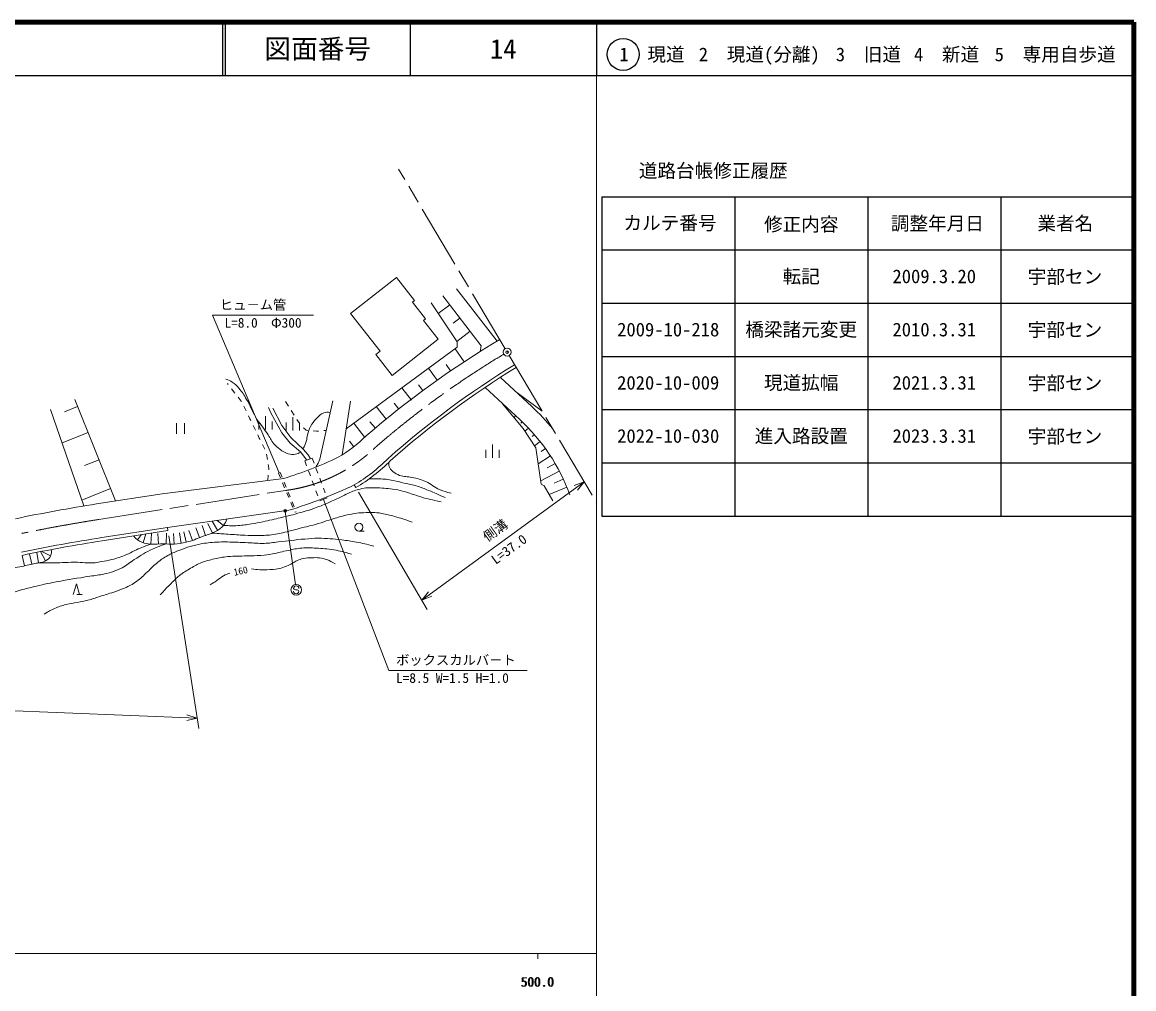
# Model space of a CAD drawing. Units: millimetres, scale not verified. Extents: x 40000 to 680000, y 20000 to 380000.
# Drawn here: x 471091 to 680000, y 198357 to 380000 of the extents above; entities that cross this region are included whole.
import ezdxf
from ezdxf.enums import TextEntityAlignment as Align

# ---------------------------------------------------------------- set-up
doc = ezdxf.new("R2010")
doc.units = ezdxf.units.MM
doc.header["$LTSCALE"] = 1000
doc.header["$PDMODE"] = 32
doc.header["$PDSIZE"] = 500
doc.linetypes.add('CHAIN', pattern=[18.5, 12, -1.5, 3.5, -1.5])
for name, color, linetype, lineweight in [('M-BGD', 7, 'Continuous', 13), ('M-BMK', 2, 'CHAIN', 13), ('M-BMK-SRVR', 3, 'Continuous', 13), ('M-STR-HTXT', 7, 'Continuous', 13), ('M-STR-STRC', 7, 'Continuous', 13), ('M-TTL', 2, 'Continuous', 140), ('M-TTL-BAND', 7, 'Continuous', 13), ('M-TTL-FRAM', 2, 'Continuous', 25), ('M-TTL-LINE', 7, 'Continuous', 25)]:
    doc.layers.add(name, color=color, linetype=linetype, lineweight=lineweight)
doc.layers.add('M-TTL-TXT', color=7, linetype='Continuous')
doc.styles.add('@ＭＳ ゴシック', font='')
doc.styles.add('ＭＳ ゴシック', font='')
doc.styles.get('@ＭＳ ゴシック').set_extended_font_data('@MS Gothic')
doc.styles.get('ＭＳ ゴシック').set_extended_font_data('MS Gothic')

msp = doc.modelspace()

# ---------------------------------------------------------------- linework, layer by layer
at = {"layer": 'M-BGD'}
for p, q in [((532777, 325242), (541425, 332040)), ((541425, 332040), (544824, 327716)), ((550155, 328566), (557340, 319209)), ((552691, 329910), (560370, 320090)), ((544824, 327716), (544431, 327407)), ((544431, 327407), (546903, 324262)), ((547941, 327271), (552829, 319919)), ((551436, 326898), (549286, 325247)), ((538339, 318166), (532777, 325242)), ((546903, 324262), (546510, 323953)), ((546510, 323953), (549291, 320415)), ((553347, 324409), (552103, 323453)), ((555259, 321919), (552769, 320008)), ((549291, 320415), (540643, 313617)), ((552829, 319919), (552829, 318917)), ((531979, 303594), (552829, 318917)), ((537553, 317548), (538339, 318166)), ((540643, 313617), (537553, 317548)), ((554128, 316177), (552463, 318648)), ((557340, 319209), (557128, 318104)), ((551587, 314476), (550782, 315671)), ((549077, 312729), (547478, 314984)), ((509820, 311890), (509656, 312099)), ((544244, 308990), (542432, 311276)), ((546404, 310795), (545553, 311869)), ((558081, 311360), (564599, 305324)), ((560952, 313244), (566864, 307770)), ((511057, 310318), (510438, 311104)), ((512252, 308798), (511675, 309532)), ((563785, 310621), (568800, 306933)), ((482676, 289090), (476409, 307212)), ((481500, 307767), (479061, 306787)), ((488627, 290026), (480958, 309117)), ((512281, 308739), (512252, 308798)), ((513157, 306940), (512719, 307840)), ((517820, 306609), (517394, 307625)), ((518181, 307461), (519885, 304217)), ((520570, 308710), (521109, 307868)), ((529473, 308819), (527025, 297890)), ((532778, 308766), (531222, 298690)), ((539496, 305418), (537642, 307755)), ((541850, 307314), (540965, 308431)), ((561373, 308312), (565243, 303649)), ((513881, 305453), (513594, 306041)), ((514032, 305142), (513881, 305453)), ((516826, 303474), (516826, 305974)), ((519885, 302807), (517820, 306609)), ((521647, 307025), (522186, 306182)), ((521963, 303301), (521963, 305801)), ((522724, 305340), (523263, 304497)), ((563819, 306047), (563520, 305725)), ((500103, 304669), (500103, 302669)), ((501603, 304669), (501603, 302669)), ((514909, 303345), (514471, 304244)), ((515576, 303474), (515576, 304974)), ((518076, 303474), (518076, 304974)), ((519885, 304217), (521557, 301988)), ((520713, 303301), (520713, 304801)), ((523213, 303301), (523213, 304801)), ((523972, 303794), (524443, 303341)), ((524443, 303341), (524787, 303302)), ((525780, 303189), (526379, 303121)), ((526379, 303121), (526775, 303156)), ((527771, 303245), (528234, 303286)), ((535468, 301986), (533387, 304628)), ((537462, 303724), (536445, 304926)), ((565039, 304912), (564813, 304676)), ((565243, 303649), (567615, 300028)), ((566219, 303734), (565584, 303128)), ((483460, 302889), (478582, 300929)), ((515641, 301845), (515348, 302446)), ((515793, 301551), (515641, 301845)), ((521426, 300873), (519885, 302807)), ((523392, 299234), (521426, 300873)), ((521557, 301988), (522868, 300677)), ((533426, 300233), (532606, 301289)), ((567342, 302503), (566912, 302130)), ((568406, 301220), (567371, 300402)), ((516712, 299774), (516252, 300663)), ((517184, 297852), (517031, 298840)), ((522868, 300677), (523884, 299792)), ((524604, 297709), (523392, 299234)), ((523884, 299792), (524834, 298710)), ((558254, 298160), (558254, 299660)), ((559504, 298160), (559504, 300660)), ((560754, 298160), (560754, 299660)), ((567615, 300028), (568622, 293187)), ((569409, 299889), (568607, 299314)), ((485521, 297759), (482823, 296676)), ((517445, 296167), (517337, 296864)), ((524194, 297555), (525598, 298082)), ((524194, 297555), (524545, 296619)), ((524834, 298710), (525272, 297959)), ((525598, 298082), (525949, 297145)), ((526684, 297160), (526248, 296379)), ((527025, 297890), (526684, 297160)), ((570349, 298513), (568057, 297026)), ((571223, 297094), (569761, 296239)), ((517225, 293883), (517321, 294878)), ((517417, 295874), (517445, 296167)), ((519261, 295285), (519538, 295400)), ((519261, 295285), (519644, 294361)), ((519538, 295400), (519922, 294476)), ((524896, 295682), (525247, 294746)), ((526301, 296209), (526652, 295273)), ((572030, 295636), (568531, 293805)), ((497407, 291391), (520237, 294262)), ((520028, 293438), (520411, 292514)), ((520305, 293552), (520688, 292629)), ((525599, 293810), (525950, 292873)), ((527003, 294337), (527354, 293400)), ((533507, 293059), (533810, 292541)), ((568622, 293187), (569209, 292844)), ((569209, 292844), (570833, 290054)), ((573435, 292614), (570130, 291261)), ((572768, 294141), (571070, 293352)), ((487688, 292365), (482293, 290197)), ((485055, 289471), (497407, 291391)), ((520794, 291590), (521177, 290667)), ((521071, 291705), (521455, 290782)), ((526301, 291937), (526652, 291001)), ((527004, 290065), (528408, 290591)), ((527706, 292464), (528057, 291528)), ((521561, 289743), (521944, 288819)), ((521838, 289858), (522221, 288934)), ((521167, 288274), (498390, 285067)), ((507820, 284533), (506806, 286256)), ((508916, 285448), (507734, 286383)), ((522327, 287896), (522604, 288011)), ((486038, 283147), (498390, 285067)), ((486130, 282554), (498482, 284474)), ((498482, 284474), (498390, 285067)), ((501926, 282270), (501455, 284214)), ((503107, 282629), (502431, 284511)), ((504424, 283146), (503698, 285009)), ((505515, 283536), (504906, 285441)), ((506838, 283996), (505996, 285810)), ((534362, 284355), (535362, 284355)), ((492743, 282755), (493506, 283701)), ((493797, 282180), (494340, 283830)), ((495236, 281936), (495402, 283929)), ((496699, 281930), (496586, 283927)), ((498157, 281959), (498230, 283957)), ((499618, 281936), (499520, 283933)), ((500935, 282066), (500626, 284042)), ((472880, 278132), (472426, 280080)), ((474131, 278388), (473815, 280363)), ((475479, 278800), (474537, 280508)), ((476434, 279722), (474780, 280556)), ((471500, 277831), (471093, 279789)), ((480678, 272459), (481278, 274459)), ((481278, 274459), (481878, 272459)), ((481378, 272459), (482378, 272459))]:
    msp.add_line(p, q, dxfattribs=at)
msp.add_circle((534362, 285105), 750, dxfattribs=at)
for centre, radius, start, end in [((648667, 172280), 172174, 120.67464, 130.9875), ((651009, 172813), 167426, 121.45686, 131.59648), ((651009, 172813), 166826, 121.45964, 131.58985), ((540452, 279111), 38974, 38.87229, 47.34289), ((540452, 279111), 35640, 19.79822, 47.34289), ((516716, 321758), 27250, 300.33159, 314.27381), ((499023, 364071), 72961, 286.90322, 295.53817), ((517312, 320333), 31720, 300.70249, 315.30012), ((517312, 320333), 32320, 300.69561, 315.26554), ((496999, 368910), 84179, 286.6845, 295.70219), ((531764, -9856), 302950, 98.86953, 101.80139), ((531764, -9856), 296550, 98.86953, 101.82976), ((531764, -9856), 295950, 98.86953, 101.83011)]:
    msp.add_arc(centre, radius, start, end, dxfattribs=at)
for points, knots in [([(523396, 299230), (523038, 298994), (522859, 298902), (522474, 298808), (521951, 298681), (521617, 298761), (521098, 298907), (520414, 299099), (520057, 299330), (519492, 299759), (519030, 300109), (518785, 300333), (518410, 300775), (517817, 301473), (517650, 301986), (517132, 302742), (516317, 303929), (515737, 304512), (514989, 305743), (514218, 307012), (514036, 307861), (513265, 309130), (512753, 309973), (512485, 310472), (511824, 311204), (511376, 311701), (511143, 312024), (510573, 312376), (510140, 312644), (509933, 312731), (509386, 312914)], [0, 0, 0, 0, 1, 1, 1, 2, 2, 2, 3, 3, 3, 4, 4, 4, 5, 5, 5, 6, 6, 6, 7, 7, 7, 8, 8, 8, 9, 9, 9, 10, 10, 10, 10]), ([(528992, 306672), (528492, 306721), (528239, 306708), (527784, 306576), (527100, 306379), (526848, 305963), (526342, 305462), (525855, 304979), (525613, 304660), (525293, 304053), (524987, 303472), (524881, 303111), (524703, 302479), (524569, 302003), (524614, 301708), (524474, 301234), (524304, 300658), (524172, 300444), (523833, 299836)], [0, 0, 0, 0, 1, 1, 1, 2, 2, 2, 3, 3, 3, 4, 4, 4, 5, 5, 5, 6, 6, 6, 6]), ([(551694, 291487), (550725, 291718), (550402, 291821), (549612, 292141), (548492, 292595), (548040, 293202), (546934, 293688), (545968, 294112), (545377, 294235), (544346, 294462), (543448, 294659), (542900, 294567), (542025, 294848), (541505, 295015), (541236, 295195), (540806, 295533), (540514, 295761), (540350, 295917), (540181, 296247), (539988, 296624), (540001, 296865), (540003, 297318)], [0, 0, 0, 0, 1, 1, 1, 2, 2, 2, 3, 3, 3, 4, 4, 4, 5, 5, 5, 6, 6, 6, 7, 7, 7, 7]), ([(508916, 285448), (510178, 285371), (510567, 285344), (511622, 285403), (512621, 285459), (513177, 285556), (514165, 285715), (515007, 285851), (515472, 285962), (516307, 286132), (516988, 286270), (517369, 286353), (518048, 286504), (519231, 286767), (519891, 286925), (521067, 287218), (521774, 287394), (522166, 287509), (522867, 287708), (524105, 288060), (524803, 288245), (526020, 288660), (526992, 288992), (527514, 289243), (528460, 289642), (529571, 290111), (530183, 290401), (531271, 290921), (531813, 291180), (532082, 291397), (532640, 291621), (533511, 291970), (534010, 292164), (534930, 292349), (536054, 292576), (536715, 292515), (537861, 292483), (539155, 292448), (539885, 292399), (541163, 292186), (541926, 292058), (542351, 291964), (543096, 291754), (544246, 291431), (544851, 291123), (545997, 290788), (547469, 290357), (547997, 290264), (549820, 289895)], [0, 0, 0, 0, 1, 1, 1, 2, 2, 2, 3, 3, 3, 4, 4, 4, 5, 5, 5, 6, 6, 6, 7, 7, 7, 8, 8, 8, 9, 9, 9, 10, 10, 10, 11, 11, 11, 12, 12, 12, 13, 13, 13, 14, 14, 14, 15, 15, 15, 16, 16, 16, 16]), ([(536318, 294192), (537184, 294224), (537440, 294222), (538158, 294194), (539198, 294153), (539783, 294088), (540806, 293896), (541629, 293742), (542074, 293584), (542888, 293391), (543840, 293164), (544395, 293121), (545328, 292825), (546169, 292559), (546620, 292349), (547440, 292022), (548687, 291525), (549088, 291334), (550593, 290654)], [0, 0, 0, 0, 1, 1, 1, 2, 2, 2, 3, 3, 3, 4, 4, 4, 5, 5, 5, 6, 6, 6, 6]), ([(509544, 286638), (509347, 286094), (509231, 285869), (508916, 285448), (508448, 284820), (507987, 284640), (507311, 284244), (506455, 283742), (505868, 283683), (504936, 283341), (503765, 282910), (503137, 282569), (501926, 282270), (501042, 282052), (500527, 281994), (499618, 281936), (498875, 281888), (498456, 281966), (497712, 281969), (496745, 281974), (496198, 281834), (495236, 281936), (494574, 282006), (494178, 282011), (493564, 282270), (492858, 282569), (492595, 282867), (492011, 283468)], [0, 0, 0, 0, 1, 1, 1, 2, 2, 2, 3, 3, 3, 4, 4, 4, 5, 5, 5, 6, 6, 6, 7, 7, 7, 8, 8, 8, 9, 9, 9, 9]), ([(506838, 283996), (508285, 283895), (508649, 283870), (509809, 283790), (511028, 283707), (511709, 283632), (512929, 283581), (513838, 283544), (514348, 283541), (515257, 283552), (516296, 283564), (516882, 283536), (517914, 283656), (519084, 283792), (519720, 283993), (520869, 284253), (521745, 284451), (522224, 284610), (523093, 284835), (524515, 285204), (525322, 285372), (526735, 285775), (527538, 286005), (527965, 286206), (528764, 286447), (529902, 286790), (530535, 287002), (531690, 287283), (532384, 287452), (532774, 287551), (533481, 287656), (534170, 287758), (534560, 287805), (535257, 287820), (536587, 287849), (537348, 287917), (538660, 287701), (539613, 287544), (540131, 287371), (541063, 287119), (542375, 286764), (542809, 286600), (544376, 286059)], [0, 0, 0, 0, 1, 1, 1, 2, 2, 2, 3, 3, 3, 4, 4, 4, 5, 5, 5, 6, 6, 6, 7, 7, 7, 8, 8, 8, 9, 9, 9, 10, 10, 10, 11, 11, 11, 12, 12, 12, 13, 13, 13, 14, 14, 14, 14]), ([(475231, 268786), (476106, 269312), (476384, 269475), (477169, 269821), (477996, 270186), (478481, 270349), (479354, 270577), (480156, 270786), (480628, 270798), (481441, 270955), (482225, 271106), (482672, 271163), (483445, 271366), (484311, 271593), (484777, 271784), (485630, 272056), (486671, 272387), (487258, 272557), (488292, 272910), (489081, 273180), (489535, 273306), (490296, 273649), (491217, 274065), (491735, 274318), (492563, 274898), (493442, 275514), (493840, 275982), (494633, 276705), (495301, 277313), (495614, 277722), (496309, 278299), (496993, 278866), (497396, 279168), (498165, 279613), (498921, 280049), (499357, 280282), (500170, 280599), (501717, 281201), (502601, 281530), (504228, 281864), (505382, 282101), (506041, 282200), (507218, 282274), (508531, 282358), (509270, 282333), (510586, 282307), (511710, 282285), (512337, 282223), (513461, 282176), (514667, 282125), (515342, 282039), (516549, 282061), (517587, 282079), (518162, 282216), (519194, 282324), (521159, 282528), (522252, 282732), (524222, 282882), (525209, 282958), (525762, 283056), (526752, 283030), (528469, 282986), (529432, 282919), (531138, 282718), (532221, 282590), (532826, 282505), (533898, 282307), (535201, 282067), (535641, 281943), (537200, 281535)], [0, 0, 0, 0, 1, 1, 1, 2, 2, 2, 3, 3, 3, 4, 4, 4, 5, 5, 5, 6, 6, 6, 7, 7, 7, 8, 8, 8, 9, 9, 9, 10, 10, 10, 11, 11, 11, 12, 12, 12, 13, 13, 13, 14, 14, 14, 15, 15, 15, 16, 16, 16, 17, 17, 17, 18, 18, 18, 19, 19, 19, 20, 20, 20, 21, 21, 21, 22, 22, 22, 23, 23, 23, 23]), ([(476557, 280899), (476606, 280425), (476622, 280144), (476434, 279722), (476223, 279249), (475923, 279068), (475479, 278800), (474765, 278367), (474222, 278456), (473411, 278259), (472335, 277997), (471726, 277878), (470642, 277654), (469465, 277411), (468786, 277368), (467619, 277081), (465939, 276669), (465042, 276278), (463387, 275776), (462058, 275373), (461307, 275172), (459982, 274758), (458747, 274372), (458070, 274112), (456831, 273740), (455817, 273435), (455258, 273221), (454222, 273008), (452804, 272716), (451956, 272824), (450562, 272435), (449688, 272191), (449282, 271823), (448430, 271512), (447616, 271215), (447131, 271143), (446298, 270907), (445415, 270658), (444925, 270504), (444038, 270271), (442242, 269799), (441244, 269492), (439424, 269125), (438398, 268919), (437821, 268805), (436782, 268680), (435758, 268557), (435162, 268496), (434141, 268648), (433803, 268698), (433594, 268738), (433314, 268934), (433090, 269091), (433002, 269196), (432829, 269439)], [0, 0, 0, 0, 1, 1, 1, 2, 2, 2, 3, 3, 3, 4, 4, 4, 5, 5, 5, 6, 6, 6, 7, 7, 7, 8, 8, 8, 9, 9, 9, 10, 10, 10, 11, 11, 11, 12, 12, 12, 13, 13, 13, 14, 14, 14, 15, 15, 15, 16, 16, 16, 17, 17, 17, 18, 18, 18, 18]), ([(451495, 262329), (452416, 263320), (452662, 263586), (453440, 264363), (454217, 265140), (454617, 265618), (455474, 266307), (456245, 266926), (456699, 267251), (457544, 267765), (459044, 268677), (459886, 269202), (461486, 269925), (462342, 270312), (462841, 270487), (463718, 270825), (465252, 271416), (466103, 271772), (467660, 272301), (468776, 272680), (469407, 272877), (470540, 273201), (471553, 273491), (472125, 273638), (473150, 273885), (474829, 274289), (475774, 274498), (477470, 274821), (479928, 275290), (481318, 275483), (483788, 275883), (484856, 276056), (485469, 276078), (486524, 276315), (487876, 276619), (488619, 276895), (489872, 277485), (490839, 277941), (491228, 278460), (492141, 279015), (493494, 279838), (494220, 280374), (495669, 281013), (496620, 281433), (496979, 281575), (498157, 281959)], [0, 0, 0, 0, 1, 1, 1, 2, 2, 2, 3, 3, 3, 4, 4, 4, 5, 5, 5, 6, 6, 6, 7, 7, 7, 8, 8, 8, 9, 9, 9, 10, 10, 10, 11, 11, 11, 12, 12, 12, 13, 13, 13, 14, 14, 14, 15, 15, 15, 15]), ([(474131, 278388), (475230, 278378), (475517, 278381), (476406, 278388), (478166, 278401), (479150, 278508), (480911, 278514), (482435, 278519), (483291, 278313), (484812, 278416), (485274, 278447), (485523, 278541), (485977, 278626), (486740, 278769), (487177, 278806), (487928, 279005), (489030, 279297), (489632, 279525), (490693, 279945), (491281, 280178), (491567, 280402), (492138, 280675), (493317, 281239), (493749, 281375), (495236, 281936)], [0, 0, 0, 0, 1, 1, 1, 2, 2, 2, 3, 3, 3, 4, 4, 4, 5, 5, 5, 6, 6, 6, 7, 7, 7, 8, 8, 8, 8]), ([(497017, 272405), (497873, 273320), (498102, 273567), (498825, 274283), (499517, 274968), (499868, 275396), (500633, 275997), (501410, 276607), (501892, 276888), (502746, 277383), (503531, 277837), (503970, 278105), (504813, 278439), (505719, 278798), (506259, 278917), (507207, 279144), (508175, 279374), (508729, 279470), (509720, 279566), (511136, 279704), (511937, 279654), (513359, 279707), (514377, 279745), (514950, 279716), (515965, 279801), (516804, 279871), (517272, 279941), (518102, 280083), (519277, 280283), (519913, 280511), (521083, 280740), (522070, 280933), (522617, 281102), (523619, 281186), (524679, 281275), (525280, 281219), (526343, 281163), (527631, 281095), (528357, 281045), (529630, 280834), (530960, 280614), (531434, 280476), (532987, 280036)], [0, 0, 0, 0, 1, 1, 1, 2, 2, 2, 3, 3, 3, 4, 4, 4, 5, 5, 5, 6, 6, 6, 7, 7, 7, 8, 8, 8, 9, 9, 9, 10, 10, 10, 11, 11, 11, 12, 12, 12, 13, 13, 13, 14, 14, 14, 14]), ([(529912, 278228), (529234, 278631), (529002, 278783), (528362, 279003), (527836, 279183), (527528, 279261), (526977, 279331), (526422, 279402), (526104, 279372), (525544, 279355), (524910, 279335), (524546, 279347), (523924, 279214), (523451, 279113), (523193, 279011), (522750, 278815), (522398, 278659), (522227, 278519), (521886, 278340), (521457, 278114), (521224, 277971), (520778, 277782), (520247, 277556), (519936, 277448), (519370, 277336), (518492, 277162), (517986, 277139), (517092, 277101), (516561, 277078), (516261, 277071), (515730, 277101), (515116, 277135), (514896, 277178), (514169, 277301)], [0, 0, 0, 0, 1, 1, 1, 2, 2, 2, 3, 3, 3, 4, 4, 4, 5, 5, 5, 6, 6, 6, 7, 7, 7, 8, 8, 8, 9, 9, 9, 10, 10, 10, 11, 11, 11, 11]), ([(510107, 276464), (509562, 276277), (509380, 276205), (508945, 275974), (508399, 275684), (508167, 275403), (507653, 275058), (507174, 274736), (507013, 274635), (506409, 274260)], [0, 0, 0, 0, 1, 1, 1, 2, 2, 2, 3, 3, 3, 3])]:
    msp.add_open_spline(points, degree=3, knots=knots, dxfattribs=at)
at = {"layer": 'M-BMK'}
for p, q in [((561851, 318644), (541822, 352399)), ((562616, 317354), (579000, 289742)), ((485508, 286556), (520587, 292009))]:
    msp.add_line(p, q, dxfattribs=at)
for centre, radius, start, end in [((648983, 171798), 170000, 120.93597, 130.90819), ((516716, 321758), 30000, 277.4136, 314.27381), ((531764, -9856), 300000, 98.86953, 101.68652)]:
    msp.add_arc(centre, radius, start, end, dxfattribs=at)
at = {"layer": 'M-BMK-SRVR'}
msp.add_circle((562234, 317999), 750, dxfattribs=at)
msp.add_point((562234, 317999), dxfattribs=at)
msp.add_point((562234, 317999), dxfattribs=at)
msp.add_point((562234, 317999), dxfattribs=at)
at = {"layer": 'M-STR-HTXT'}
for p, q in [((506852, 324932), (525852, 324932)), ((506852, 324932), (519400, 295342)), ((546186, 271389), (576695, 293627)), ((576695, 293627), (574829, 292907)), ((575439, 292071), (576695, 293627)), ((534315, 291678), (547196, 269663)), ((527706, 290328), (539975, 258175)), ((498636, 283486), (504267, 247253)), ((547442, 272946), (546186, 271389)), ((546186, 271389), (548052, 272109)), ((297051, 257424), (503960, 249230)), ((539975, 258175), (565975, 258175)), ((502009, 248789), (503960, 249230)), ((503960, 249230), (502050, 249823))]:
    msp.add_line(p, q, dxfattribs=at)
at = {"layer": 'M-STR-STRC'}
for p, q in [((520521, 288032), (522452, 274317)), ((522196, 273468), (522097, 273586)), ((522441, 273328), (522196, 273468)), ((522742, 273326), (522441, 273328)), ((522987, 273214), (522742, 273326)), ((523093, 273078), (522987, 273214))]:
    msp.add_line(p, q, dxfattribs=at)
for centre, radius in [((520500, 288180), 150), ((520500, 288180), 120), ((520500, 288180), 90), ((520500, 288180), 60), ((520500, 288180), 30), ((522591, 273327), 1000)]:
    msp.add_circle(centre, radius, dxfattribs=at)
for centre, start, end in [((522597, 273582), 359.55488, 179.55488), ((522593, 273082), 179.55488, 359.55488)]:
    msp.add_arc(centre, 500, start, end, dxfattribs=at)
msp.add_point((520500, 288180), dxfattribs=at)
at = {"layer": 'M-TTL'}
for p, q in [((680000, 380000), (40000, 380000)), ((680000, 20000), (680000, 380000))]:
    msp.add_line(p, q, dxfattribs=at)
at = {"layer": 'M-TTL-BAND'}
for p, q in [((579000, 20000), (579000, 370000)), ((40000, 205000), (579000, 205000)), ((568000, 205000), (568000, 204000))]:
    msp.add_line(p, q, dxfattribs=at)
at = {"layer": 'M-TTL-FRAM'}
for p, q in [((580000, 347197), (580000, 287197)), ((580000, 347197), (680000, 347197)), ((580000, 287197), (680000, 287197))]:
    msp.add_line(p, q, dxfattribs=at)
at = {"layer": 'M-TTL-LINE'}
for p, q in [((508747, 380000), (508747, 370000)), ((509247, 380000), (509247, 370000)), ((543997, 380000), (543997, 370000)), ((579000, 380000), (579000, 370000)), ((40000, 370000), (680000, 370000)), ((605000, 347197), (605000, 287197)), ((630000, 347197), (630000, 287197)), ((655000, 347197), (655000, 287197)), ((580000, 337197), (680000, 337197)), ((580000, 327197), (680000, 327197)), ((580000, 317197), (680000, 317197)), ((580000, 307197), (680000, 307197)), ((580000, 297197), (680000, 297197))]:
    msp.add_line(p, q, dxfattribs=at)
msp.add_circle((584031, 373958), 3000, dxfattribs=at)

# ---------------------------------------------------------------- texts
at = {"layer": 'M-BGD', "style": 'ＭＳ ゴシック'}
msp.add_text('160', height=1320, rotation=11.654, dxfattribs=at).set_placement((512138, 276882), align=Align.MIDDLE_CENTER)
at = {"layer": 'M-STR-HTXT', "style": 'ＭＳ ゴシック'}
for s, p in [('ヒュ－ム管', (508227, 325432)), ('ボックスカルバ－ト', (541350, 258675))]:
    msp.add_text(s, height=1833, dxfattribs=at).set_placement(p, align=Align.BOTTOM_LEFT)
msp.add_text('L=8.0\u3000Φ300', height=1833, dxfattribs=at).set_placement((516352, 324432), align=Align.TOP_CENTER)
msp.add_text('側溝', height=1833, rotation=36.088, dxfattribs=at).set_placement((560852, 283316), align=Align.BOTTOM_CENTER)
at = {"layer": 'M-STR-HTXT', "style": '@ＭＳ ゴシック'}
msp.add_text('L=37.0', height=1833, rotation=36.088, dxfattribs=at).set_placement((562030, 281700), align=Align.TOP_CENTER)
at = {"layer": 'M-STR-HTXT', "style": 'ＭＳ ゴシック'}
msp.add_text('L=8.5 W=1.5 H=1.0', height=1833, dxfattribs=at).set_placement((541350, 257675), align=Align.TOP_LEFT)
at = {"layer": 'M-TTL-BAND', "style": 'ＭＳ ゴシック'}
for p in [(567844, 198195), (568000, 198195)]:
    msp.add_text('500.0', height=1833, dxfattribs=at).set_placement(p, align=Align.BOTTOM_CENTER)
at = {"layer": 'M-TTL-TXT', "style": 'ＭＳ ゴシック'}
for s, height, p in [('図面番号', 3666, (526622, 375000)), ('14', 3666, (561497, 375000)), ('1\u3000現道', 2566, (589448, 373958)), ('2\u3000現道(分離)', 2566, (609619, 373958)), ('3\u3000旧道', 2566, (630121, 373958)), ('4\u3000新道', 2566, (644824, 373958)), ('5\u3000専用自歩道', 2566, (665228, 373958)), ('道路台帳修正履歴', 2566, (600968, 352113)), ('カルテ番号', 2566, (592839, 342277)), ('修正内容', 2566, (617509, 342023)), ('調整年月日', 2566, (643089, 342197)), ('業者名', 2566, (667134, 342197)), ('転記', 2566, (617500, 332245)), ('2009.3.20', 2566, (642500, 332245)), ('宇部セン', 2566, (667077, 332189)), ('橋梁諸元変更', 2566, (617500, 322245)), ('宇部セン', 2566, (667077, 322189)), ('2009-10-218', 2566, (592500, 322245)), ('2010.3.31', 2566, (642500, 322245)), ('2020-10-009', 2566, (592500, 312245)), ('現道拡幅', 2566, (617500, 312245)), ('2021.3.31', 2566, (642500, 312245)), ('宇部セン', 2566, (667077, 312189)), ('2022-10-030', 2566, (592500, 302245)), ('進入路設置', 2566, (617500, 302245)), ('2023.3.31', 2566, (642500, 302245)), ('宇部セン', 2566, (667077, 302189))]:
    msp.add_text(s, height=height, dxfattribs=at).set_placement(p, align=Align.MIDDLE_CENTER)

doc.saveas('drawing.dxf')
